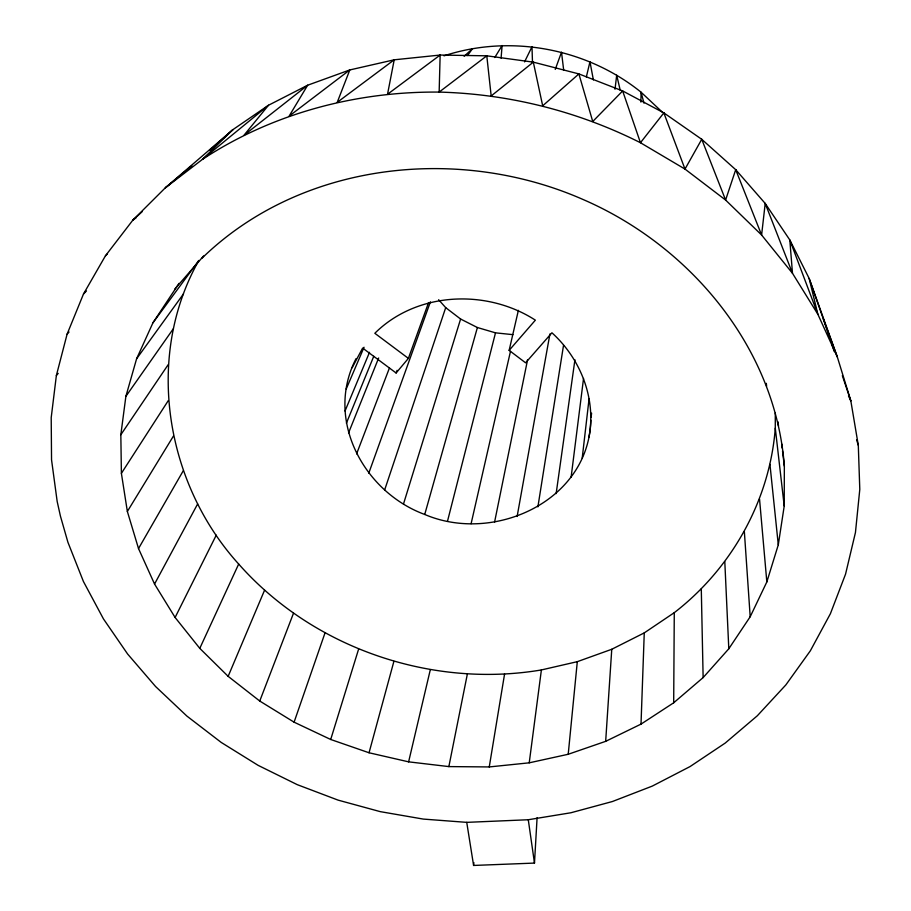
<?xml version="1.0" encoding="UTF-8"?>
<svg xmlns="http://www.w3.org/2000/svg" width="911" height="911" viewBox="0 0 911 911"><rect width="100%" height="100%" fill="white"/><g stroke="black" fill="none" stroke-linecap="round" stroke-linejoin="round"><path stroke-width="1.37" d="M179.011 283.378L152.946 322.79L136.593 358.797L125.877 396.353L120.833 434.752L121.391 473.333L127.358 511.47L138.518 548.559L154.551 584.053L175.106 617.476L199.782 648.359L228.149 676.338L259.749 701.037L294.094 722.172L330.704 739.481L369.046 752.771L408.618 761.847L448.861 766.595L489.253 766.937L529.223 762.826L568.213 754.274L605.667 741.338L641.014 724.12L673.684 702.791L703.133 677.579L728.8 648.78L750.197 616.747L766.834 581.935L778.29 544.835L784.223 506.026L775.284 428.17L775.295 413.07M784.223 506.026L784.348 466.17L782.515 450.877M673.684 702.791L674.277 612.67C731.556 568.453 769.761 500.572 775.284 428.17M640.934 102.112L641.071 92.205C586.684 48.317 510.467 33.958 444.01 55.844M641.014 724.12L644.259 632.894L674.277 612.67M590.818 420.176C588.962 501.004 493.864 544.095 424.731 514.464C363.728 492.02 324.532 419.367 356.076 358.604M466.739 822.36L528.278 819.741L570.912 812.76L612.408 801.521L652.276 786.102L690.048 766.572L725.213 743.069L757.314 715.773L785.851 684.913L810.357 650.784L830.399 613.718L845.556 574.135L855.452 532.502L859.79 489.355L858.299 445.285L850.84 400.942L837.334 357.01L809.173 278.493L789.803 239.946L765.206 203.449L735.712 169.685L701.743 139.303L663.846 112.884L622.657 90.941L578.884 73.916L533.322 62.142L486.793 55.822L440.15 55.047L394.212 59.807L349.801 69.942L307.667 85.213L268.517 105.243L232.931 129.624L165.233 187.905L132.755 220.257L105.425 255.843L83.493 294.002L67.118 334.109L56.368 375.514L51.21 417.602L51.54 459.782L57.177 501.494L60.422 516.082L67.904 542.227L83.425 581.503L103.444 618.888L127.608 654.007L155.553 686.495L186.88 716.069L221.214 742.431L258.132 765.354L297.225 784.644L338.072 800.12L380.229 811.633L423.262 819.08L466.739 822.36L473.595 865.45L534.484 863.081L537.091 817.714M605.667 741.338L611.759 649.281L644.259 632.894M501.084 58.179L502.098 45.55L494.764 57.518M473.595 865.45L473.857 862.615M588.939 437.109C596.443 398.688 580.535 358.729 551.918 332.788L525.601 362.817L509.147 350.359L518.382 310.332M568.213 754.274L577.301 661.671L611.759 649.281M591.125 417.352L591.592 413.116M582.209 458.096L589.041 399.018M615.016 89.244L616.69 75.192L620.254 90.337M571.117 477.159L583.541 378.464M529.223 762.826L541.385 669.949L577.301 661.671M556.143 493.614L574.932 359.754M541.385 669.949C431.142 688.534 312.86 648.051 238.682 564.046C165.392 483.229 144.428 356.975 198.837 260.455L152.946 322.79M537.9 506.869L563.51 345.44M489.253 766.937L504.569 674.049M517.118 516.491L549.937 333.927M448.861 766.595L467.377 673.958M494.571 522.162L527.594 359.663M471.101 523.711L510.479 351.339M408.618 761.847L430.311 669.71M586.354 76.934L589.964 61.743L593.38 79.883M447.529 521.115L495.504 332.845L512.916 334.656M369.046 752.771L393.894 661.375M424.731 514.464L477.398 327.527L460.602 319.032L445.707 307.645L438.624 299.73M330.704 739.481L358.627 649.076M403.493 503.988L460.602 319.032M384.613 490.072L445.707 307.645M294.094 722.172L324.999 632.963M368.773 473.185L430.413 301.826M352.124 367.748L362.635 348.07L396.103 372.986L408.39 358.376L428.58 302.577M555.255 69.395L561.506 52.178L563.715 70.409M396.103 372.986L397.082 370.333M356.588 453.906L389.464 367.907M259.749 701.037L293.49 613.251M348.549 432.941L378.657 357.989M346.396 423.194L373.761 356.292M345.018 411.032L369.513 352.306M228.149 676.338L264.577 590.18M346.203 389.02L364.047 347.25M199.782 648.359L238.682 564.046M524.565 61.88L531.99 46.734L532.491 62.381M175.106 617.476L216.249 535.167M154.551 584.053L197.653 503.931M138.518 548.559L183.259 470.759M127.358 511.47L173.386 436.13M121.391 473.333L168.307 400.567M120.833 434.752L168.216 364.605M125.877 396.353L173.261 328.848M136.593 358.797L183.475 293.911M467.537 55.525L472.547 48.613L464.143 56.288M174.821 289.026L203.631 255.945M56.368 375.514L58.202 373.385M509.147 350.359L535.372 320.16C486.679 288.673 416.771 291.577 374.831 333.289L408.39 358.376M67.118 334.109L69.042 332.014M83.493 294.002L86.443 290.985M105.425 255.843L107.452 253.884M142.127 211.751L132.755 220.257L136.138 217.752M209.837 150.304L232.931 129.624L202.447 159.391L165.233 187.905L191.857 165.791M201.969 258.212C300.994 161.862 458.449 144.86 582.539 199.27C689.673 245.378 775.603 347.49 784.348 466.17M477.398 327.527L495.504 332.845M662.548 112.36L641.071 92.205L643.963 103.125M848.505 395.864L850.84 400.942L842.345 375.651M822.667 317.085L809.173 278.493L817.827 314.215L837.334 357.01L823.134 318.417L829.841 338.38M832.073 345.041L834.305 351.692M856.636 439.899L858.299 445.285M528.278 819.741L534.484 863.081M781.672 443.93L782.173 448.098M778.005 421.804L778.495 425.961M766.31 383.337L766.618 386.162M769.943 464.348L778.29 544.835M759.535 499.023L766.834 581.935M744.355 531.637L750.197 616.747M724.803 561.723L728.8 648.78M701.288 588.848L703.133 677.579M440.15 55.047L439.148 92.091C355.894 91.316 272.264 113.476 202.447 159.391L268.517 105.243L243.943 135.306L307.667 85.213L289.106 116.141L349.801 69.942L337.229 102.351L394.212 59.807L387.528 94.254L440.15 55.047M765.206 203.449L761.607 235.015L792.49 273.3L817.827 314.215L789.803 239.946L792.49 273.3L765.206 203.449M735.712 169.685L725.6 200.044L761.607 235.015L735.712 169.685M701.743 139.303L684.992 169.082L725.6 200.044L701.743 139.303M663.846 112.884L640.456 142.731C578.041 111.279 509.021 93.901 439.148 92.091L486.793 55.822L491.177 95.962L533.322 62.142L542.683 105.813L578.884 73.916L592.742 121.505L622.657 90.941L640.456 142.731L684.992 169.082L663.846 112.884"/></g></svg>
